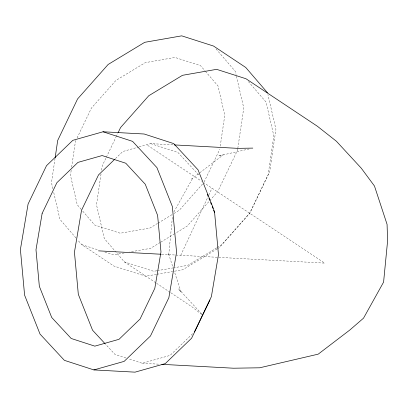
<?xml version="1.0" encoding="UTF-8"?>
<svg xmlns="http://www.w3.org/2000/svg" width="408" height="408" viewBox="0 0 408 408"><rect width="100%" height="100%" fill="white"/><g stroke="black" fill="none" stroke-linecap="round" stroke-linejoin="round"><path stroke-width="0.31" stroke-dasharray="2.04 1.53" d="M172.38 217.275L168.683 255.332L168.642 254.159L172.972 267.337M55.049 158.493L51.49 182.733L52.918 188.935M71.196 170.33L70.457 175.353L77.224 204.714L81.289 209.442M71.655 167.188L75.439 141.428L75.99 140.276M101.036 173.997L96.512 204.811L104.29 238.542L115.77 251.884M101.592 170.228L102.24 165.826L106.07 157.82M220.259 146.105L224.777 115.316L218.01 85.961L205.811 71.782M237.721 148.966L237.538 150.21L217.643 191.734L187.088 226.2L175.256 233.371M237.813 148.344L243.744 107.936L236.171 75.082M180.729 255.306L208.524 195.621M208.794 195.049L211.997 188.159M77.092 137.975L91.407 108.089L115.933 80.427L145.284 62.648L174.991 57.452L200.527 65.637L205.408 71.308M106.345 157.248L115.933 137.241M116.204 136.67L117.846 133.238M204.102 182.004L219.795 149.246M173.925 211.885L192.755 178.046L191.775 178.893L199.293 173.155M202.557 184.013L179.301 210.242L172.778 214.195M115.464 158.579L122.793 151.516L138.552 147.059M192.571 333.754L170.126 355.388L142.244 363.268L128.326 358.754M199.792 172.773L223.339 154.8L218.459 155.968L249.135 148.951M157.559 223.416L149.95 228.026L120.243 233.218L94.707 225.032L81.697 209.911M158.1 223.089L172.232 214.526M160.201 242.49L150.521 248.355L129.826 251.976M160.742 242.163L174.721 233.692M216.684 247.865L187.853 265.333L173.579 267.827M217.224 247.534L221.575 244.897L249.757 213.114L268.107 174.813L273.829 135.828L266.057 102.092L248.426 81.605M217.127 248.916L182.713 269.77L173.303 271.412M217.668 248.589L219.28 247.615L249.834 213.149L269.729 171.62L275.935 129.351L267.934 94.636M139.159 146.89L150.674 143.631L174.175 144.906M124.18 252.96L113.516 254.827L104.509 251.94M156.825 270.754L153.719 271.3L124.379 261.89L116.178 252.363M157.442 270.647L172.961 267.934M156.371 274.375L145.707 276.236L113.888 266.041L81.697 244.627L77.586 239.848M156.998 274.263L172.676 271.524M161.752 254.281L324.666 263.109L204.082 182.896M142.244 363.268L159.344 364.196M81.697 244.627L97.905 249.824M150.674 143.631L177.914 152.47L199.497 175.751M125.904 357.969L115.01 354.43L105.509 344.189M147.614 145.335L201.445 181.142M124.379 261.89L156.06 282.968M156.59 283.315L170.32 292.449M170.845 292.801L192.494 307.204L201.975 314.68M201.756 314.002L178.576 288.895L181.239 292.49L174.354 271.529M216 48.914L235.314 71.359L236.028 74.46M75.944 237.941L59.92 219.31L53.489 191.413"/><path stroke-width="0.61" d="M55.136 157.871L57.691 140.464L77.586 98.935L108.146 64.469L144.713 42.32L181.718 35.848L213.537 46.048L245.728 67.458L267.505 92.774M118.121 132.666L120.584 127.526L148.767 95.737L182.493 75.307L216.623 69.34L245.968 78.744L317.342 126.22L336.401 141.25L361.294 168.218L374.473 186.033L387.07 224.364L387.6 240.873L383.591 282.106L363.528 318.163L349.768 330.062L318.204 354.154L259.682 367.792L233.427 368.21L161.874 364.334M194.402 331.99L211.38 296.636L218.474 254.704L214.603 212.583L213.491 208.769L198.048 169.845L173.706 143.591L144.177 134.008L103.051 131.779L72.823 140.326L46.502 165.694L28.091 204.031L20.4 249.497L24.597 295.163L40.04 334.091L64.377 360.34L93.911 369.923L135.038 372.152L165.266 363.61L191.587 338.237L209.993 299.9M114.551 159.462L98.517 174.915L81.539 210.268L74.445 252.2L78.316 294.321L92.56 330.22L105.08 343.725M93.911 369.923L124.139 361.381L150.46 336.008L168.871 297.672L176.562 252.21L172.365 206.54L156.922 167.617L132.585 141.362L103.051 131.779M252.817 148.104L237.696 148.349L174.175 144.906M98.481 250.854L161.119 254.245M207.366 194.341L208.065 196.105M208.998 198.456L209.702 200.226M210.635 202.577L211.334 204.342M212.267 206.698L212.971 208.463M213.67 210.227L214.603 212.583M42.146 213.379L35.991 249.767L39.347 286.319L51.709 317.47L71.186 338.477L94.824 346.147L119.019 339.313L140.082 319.005L154.816 288.323L160.971 251.94L157.615 215.388L145.253 184.238L125.776 163.226L102.138 155.555L77.943 162.394L56.88 182.697L42.146 213.379"/></g></svg>
